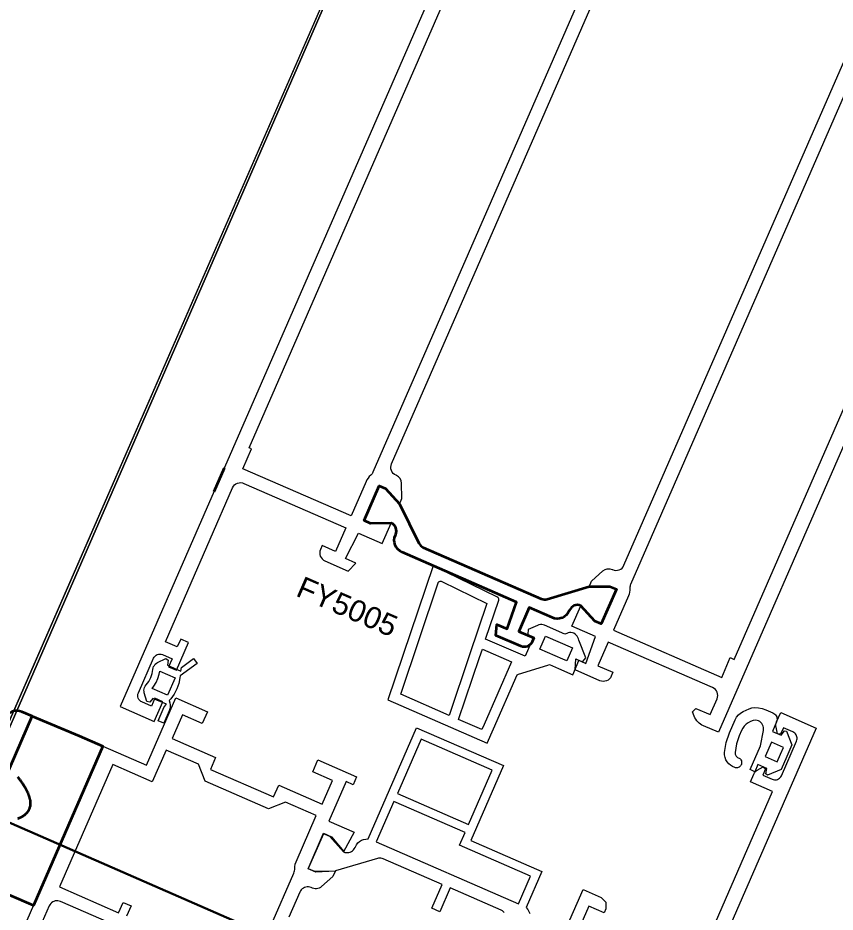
# Model space of a CAD drawing. Header units: millimetres. Extents: x -37281 to 954596, y -59787 to 956680.
# Drawn here: x 872562 to 872656.8, y -8608.7 to -8504.9 of the extents above; entities that cross this region are included whole.
import ezdxf
from ezdxf.enums import TextEntityAlignment as Align

# ---------------------------------------------------------------- set-up
doc = ezdxf.new("R2010")
doc.units = ezdxf.units.MM
doc.header["$MEASUREMENT"] = 0
doc.linetypes.add('Dot & Dashed', pattern=[670.277762, 352.777767, -176.388884, 0, -141.111112])
for name, color, linetype, lineweight in [('0_Pen_No__2', 8, 'Continuous', 15), ('0_Pen_No__6', 7, 'Continuous', 35), ('0_Pen_No__7', 7, 'Continuous', 35), ('0_Pen_No__9', 7, 'Continuous', 13), ('New_A-20-M_Roof_Pen_No__93', 8, 'Continuous', 13), ('New_A-25-M_Curtain_Wall_Pen_No__90', 8, 'Continuous', 20), ('New_A-25-M_Wall_Ext_Pen_No__87', 8, 'Continuous', 20), ('New_ArchiCAD Windows_Pen_No__3', 7, 'Continuous', 18)]:
    doc.layers.add(name, color=color, linetype=linetype, lineweight=lineweight)
for name, color, linetype, lineweight, true_color in [('0_Pen_No__40', 7, 'Continuous', 35, 0x2a2a2a), ('A-15-MG_Structural_Grid_Pen_No__163', 7, 'Continuous', 0, 0x750077), ('New_A-25-M_Curtain_Wall_Pen_No__69', 7, 'Continuous', 20, 0x606060), ('New_ArchiCAD Windows_Pen_No__23', 7, 'Continuous', 30, 0x2a2a2a)]:
    doc.layers.add(name, color=color, linetype=linetype, lineweight=lineweight, true_color=true_color)
for name, color, linetype in [('A-15-MG_Structural_Grid', 7, 'Continuous'), ('New_A-20-M_Roof', 7, 'Continuous'), ('New_A-25-M_Curtain_Wall', 7, 'Continuous'), ('New_A-25-M_Wall_Ext', 7, 'Continuous'), ('New_ArchiCAD Windows', 7, 'Continuous')]:
    doc.layers.add(name, color=color, linetype=linetype)
doc.styles.add('GENERATED_STYLE_3', font='')
doc.styles.add('GENERATED_STYLE_4', font='')
doc.styles.get('GENERATED_STYLE_3').set_extended_font_data('Arial')
doc.styles.get('GENERATED_STYLE_4').set_extended_font_data('Swis721 BT')

# ---------------------------------------------------------------- blocks, each defined once
blk = doc.blocks.new('Wall_243_2', base_point=(874395.1, -4631.3))
at = {"layer": 'New_A-25-M_Wall_Ext_Pen_No__87', "linetype": 'Continuous', "flags": 128}
blk.add_lwpolyline([(874303.43, -4591.33), (866444.97, -22613.27)], dxfattribs=at)
blk = doc.blocks.new('Wall_245_2', base_point=(874285.09, -4632.6))
at = {"layer": 'New_A-25-M_Wall_Ext_Pen_No__87', "linetype": 'Continuous', "flags": 128}
blk.add_lwpolyline([(869174.27, -16353.33), (874285.09, -4632.6)], dxfattribs=at)
blk = doc.blocks.new('Triple Window 19_2')
at = {"layer": 'New_ArchiCAD Windows_Pen_No__23', "linetype": 'Continuous'}
blk.add_line((662.5, -190), (662.5, 0), dxfattribs=at)
at = {"layer": 'New_ArchiCAD Windows_Pen_No__3', "linetype": 'Continuous'}
blk.add_line((-182, 0), (662.5, 0), dxfattribs=at)
blk = doc.blocks.new('Wall_353_2', base_point=(874468.42, -4712.54))
at = {"layer": 'New_ArchiCAD Windows', "color": 251, "linetype": 'Continuous', "lineweight": 20, "true_color": 0x606060, "xscale": -1, "zscale": 1000, "rotation": 66.44041158399281}
blk.add_blockref('Triple Window 19_2', (872821.46, -7989.17), dxfattribs=at)
blk = doc.blocks.new('Morph_2_2', base_point=(864302.5, 0))
at = {"layer": 'New_A-20-M_Roof_Pen_No__93', "linetype": 'Continuous', "flags": 128}
blk.add_lwpolyline([(866367.03, -22792.01), (874315.32, -4564.06)], dxfattribs=at)
blk = doc.blocks.new('Standard grid marker')
at = {"layer": 'A-15-MG_Structural_Grid_Pen_No__163', "linetype": 'Continuous'}
blk.add_circle((31225.95, 0), 500, dxfattribs=at)
at = {"layer": 'A-15-MG_Structural_Grid_Pen_No__163', "style": 'GENERATED_STYLE_4'}
for tag, p in [('AC_MarkerText_1_0', (-500, 41.18)), ('AC_MarkerText_1_1', (31225.95, 41.18))]:
    blk.add_attdef(tag, text='', height=350, rotation=90, dxfattribs=at).set_placement(p, align=Align.MIDDLE_CENTER)
blk = doc.blocks.new('Beam_8_2', base_point=(874303.43, -4591.33))
at = {"layer": 'New_A-25-M_Curtain_Wall_Pen_No__69', "linetype": 'Dot & Dashed'}
blk.add_line((874303.43, -4591.33), (866444.97, -22613.27), dxfattribs=at)
at = {"layer": 'New_A-25-M_Curtain_Wall_Pen_No__90', "linetype": 'Continuous'}
blk.add_line((874303.43, -4591.33), (866444.97, -22613.27), dxfattribs=at)

msp = doc.modelspace()

# ---------------------------------------------------------------- linework, layer by layer
at = {"layer": '0_Pen_No__2', "linetype": 'Continuous', "flags": 128}
for points in [[(872637.8, -8438.2), (872573.85, -8584.86), (872577.79, -8586.58), (872578.79, -8584.29), (872577.88, -8583.89), (872577.48, -8584.8), (872576.38, -8584.32, -0.414214), (872575.96, -8583.27), (872577.72, -8579.24, -0.414214), (872578.77, -8578.82), (872579.87, -8579.3), (872579.47, -8580.22), (872580.39, -8580.62), (872581.79, -8577.41), (872580.87, -8577.01), (872580.47, -8577.93), (872579.1, -8577.33), (872586.89, -8559.45, -0.414214), (872588.21, -8558.94), (872600.03, -8564.09), (872598.83, -8566.84), (872597.28, -8566.16), (872597.08, -8566.62, 0.414214), (872597.59, -8567.94), (872600.3, -8569.12), (872601.18, -8568.19), (872599.98, -8567.67), (872601.5, -8564.73), (872604.25, -8565.93), (872605.29, -8563.55), (872602.87, -8563.59), (872602.14, -8563.27), (872603.9, -8559.23), (872604.63, -8559.55), (872606.25, -8561.35), (872606.53, -8560.71), (872606.5, -8558.93, 0.294108), (872605.9, -8558.03), (872605.85, -8558.01, -0.414214), (872605.33, -8556.69), (872638.59, -8480.43, -0.414214)], [(872667.96, -8490.88, 0.112281), (872667.7, -8491.23), (872633.06, -8570.67, 0.112281), (872632.97, -8571.11, -0.112281), (872632.8, -8572), (872631.07, -8575.99), (872643.62, -8581.46), (872644.62, -8579.17), (872645.08, -8579.37), (872682.25, -8494.12), (872681.8, -8493.92), (872682.79, -8491.63), (872671.11, -8486.54)], [(872687.21, -8487.01), (872643.24, -8587.84), (872641.5, -8587.09, -0.198912), (872640.44, -8585.98), (872640.23, -8585.45), (872640.63, -8585.07), (872642.28, -8585.79), (872643.08, -8583.96, 0.414214), (872642.57, -8582.64), (872630.47, -8577.36), (872629.27, -8580.11), (872631.01, -8580.87), (872630.81, -8581.33, -0.414214), (872629.49, -8581.85), (872626.61, -8580.59), (872626.69, -8579.31), (872627.88, -8579.84), (872629, -8576.72), (872626.25, -8575.52), (872627.29, -8573.14), (872628.91, -8574.94), (872629.64, -8575.26), (872631.4, -8571.22), (872630.66, -8570.9), (872628.25, -8570.94), (872628.53, -8570.3), (872629.85, -8569.11, -0.294108), (872630.91, -8568.94), (872630.97, -8568.96, 0.414214), (872632.28, -8568.45), (872665.54, -8492.18, 0.414214)]]:
    msp.add_lwpolyline(points, format="xyb", dxfattribs=at)
msp.add_lwpolyline([(872638.47, -8472.3), (872639.8, -8472.89), (872638.07, -8476.87, 0.112281), (872637.9, -8477.77, -0.112281), (872637.81, -8478.2), (872603.17, -8557.64, -0.112281), (872602.91, -8558, 0.112281), (872602.37, -8558.73), (872600.63, -8562.72), (872588.08, -8557.24), (872589.07, -8554.95), (872588.8, -8554.83), (872625.97, -8469.58), (872626.25, -8469.7), (872627.25, -8467.41)], format="xyb", close=True, dxfattribs=at)
for points in [[(872562.66, -8610.52), (872571.85, -8589.44), (872576.89, -8591.64), (872580.29, -8583.85), (872583.96, -8585.45), (872583.36, -8586.82), (872581.07, -8585.82)], [(872581.07, -8585.82), (872579.87, -8588.57), (872584.91, -8590.77), (872584.31, -8592.15)], [(872641.84, -8612.32), (872649.52, -8594.72), (872646.95, -8593.6), (872647.34, -8592.7), (872647.42, -8592.56), (872647.51, -8592.44), (872647.62, -8592.33), (872647.74, -8592.24), (872648.42, -8591.83), (872648.7, -8592.08), (872648.38, -8592.81), (872649.48, -8593.29), (872649.6, -8593.33), (872649.73, -8593.36), (872649.85, -8593.36), (872649.98, -8593.34), (872650.1, -8593.3), (872650.21, -8593.25), (872650.31, -8593.18), (872650.4, -8593.09), (872650.48, -8592.99), (872650.54, -8592.88), (872652.3, -8588.85), (872652.34, -8588.73), (872652.36, -8588.6), (872652.36, -8588.48), (872652.34, -8588.35), (872652.31, -8588.23), (872652.25, -8588.12), (872652.18, -8588.02), (872652.09, -8587.93), (872651.99, -8587.85), (872651.88, -8587.79), (872650.78, -8587.31), (872650.46, -8588.05), (872650.08, -8588.01), (872649.93, -8587.23), (872649.91, -8587.08), (872649.91, -8586.92), (872649.94, -8586.77), (872649.99, -8586.63), (872650.47, -8585.54), (872654.59, -8587.34), (872623.01, -8659.75)], [(872618.39, -8608.74), (872618.29, -8608.64), (872618.18, -8608.56), (872618.05, -8608.5), (872612.13, -8605.91), (872610.93, -8608.66), (872610.01, -8608.26), (872611.21, -8605.51), (872604.37, -8602.53), (872604.24, -8602.48), (872604.1, -8602.45), (872603.96, -8602.45), (872603.82, -8602.46), (872603.68, -8602.49), (872598.81, -8603.92), (872598.79, -8603.97), (872596.56, -8604.09), (872595.64, -8603.69), (872597.44, -8599.56), (872598.36, -8599.96), (872599.79, -8601.68), (872599.77, -8601.72), (872599.92, -8601.78), (872600.07, -8601.8), (872600.23, -8601.81), (872600.39, -8601.78), (872600.54, -8601.74), (872600.68, -8601.67), (872600.81, -8601.58), (872600.92, -8601.47), (872601.01, -8601.35), (872601.09, -8601.21), (872601.13, -8601.12), (872601.25, -8600.89), (872601.41, -8600.68), (872601.61, -8600.51), (872601.83, -8600.37), (872602.08, -8600.28), (872602.33, -8600.23), (872602.62, -8600.19), (872608.24, -8587.31), (872618.32, -8591.7), (872614.52, -8600.41)], [(872591.34, -8610.3), (872594, -8604.19), (872594.05, -8604.05), (872594.08, -8603.91), (872594.09, -8603.76), (872594.1, -8603.45), (872594.15, -8603.15), (872594.25, -8602.87), (872596.59, -8597.5), (872593.02, -8595.94), (872591.04, -8596.72), (872583.71, -8593.52), (872582.94, -8591.55), (872579.18, -8589.91), (872577.58, -8593.57), (872572.99, -8591.58), (872566.8, -8605.78), (872573.67, -8608.78), (872574.19, -8607.59), (872575.11, -8607.99), (872574.59, -8609.18)], [(872584.31, -8592.15), (872591.64, -8595.34), (872592.24, -8593.97), (872597.28, -8596.17), (872598.48, -8593.42), (872596.19, -8592.42), (872596.79, -8591.04), (872601.28, -8593), (872600.88, -8593.92), (872600.06, -8593.56), (872598.06, -8598.14), (872600.99, -8599.42), (872599.77, -8601.72), (872598.15, -8599.93), (872597.42, -8599.61), (872595.66, -8603.64), (872596.39, -8603.96), (872598.81, -8603.92), (872598.53, -8604.57), (872597.21, -8605.75), (872597.08, -8605.85), (872596.94, -8605.93), (872596.79, -8605.98), (872596.62, -8606.01), (872596.46, -8606.01), (872596.3, -8605.98), (872596.15, -8605.93), (872596, -8605.86), (872595.85, -8605.81), (872595.7, -8605.78), (872595.54, -8605.78), (872595.39, -8605.8), (872595.24, -8605.85), (872595.1, -8605.92), (872594.97, -8606.01), (872594.85, -8606.12), (872594.76, -8606.24), (872594.69, -8606.38), (872593.41, -8609.31)], [(872651.19, -8590.64), (872650.52, -8592.17), (872648.92, -8592.8), (872648.74, -8592.66), (872648.84, -8592.03), (872647.83, -8591.59)], [(872613.85, -8599.46), (872605.6, -8595.87), (872603.56, -8600.54), (872620.06, -8607.74), (872621.46, -8604.53), (872613.21, -8600.93)], [(872613.21, -8600.93), (872613.85, -8599.46)], [(872614.52, -8600.41), (872622.77, -8604.01)], [(872622.77, -8604.01), (872620.95, -8608.19), (872621.12, -8608.42), (872621.26, -8608.64), (872621.36, -8608.89)], [(872625.74, -8610.21), (872627.54, -8606.09), (872629.65, -8607.01), (872630.18, -8607.56), (872630.17, -8608.32), (872629.97, -8608.78), (872628.22, -8608.02), (872627.03, -8610.77)], [(872579.03, -8612.76), (872566.93, -8607.48), (872566.78, -8607.43), (872566.63, -8607.4), (872566.47, -8607.4), (872566.32, -8607.42), (872566.17, -8607.46), (872566.03, -8607.53), (872565.9, -8607.62), (872565.79, -8607.73), (872565.69, -8607.86), (872565.62, -8608), (872564.82, -8609.83)]]:
    msp.add_lwpolyline(points, dxfattribs=at)
msp.add_lwpolyline([(872614.25, -8598.55), (872617.01, -8592.22), (872608.76, -8588.62), (872606, -8594.95)], close=True, dxfattribs=at)
at = {"layer": '0_Pen_No__40', "linetype": 'Continuous'}
msp.add_line((872585.92, -8557.19), (872584.72, -8559.94), dxfattribs=at)
at = {"layer": '0_Pen_No__6', "linetype": 'Continuous', "flags": 128}
msp.add_lwpolyline([(872628.26, -8570.92), (872630.66, -8570.9), (872631.4, -8571.22), (872629.64, -8575.26), (872628.91, -8574.94), (872627.29, -8573.14, 0.414214), (872625.97, -8573.66), (872625.93, -8573.75, -0.414214), (872623.96, -8574.53), (872621.3, -8573.37), (872620.1, -8576.12), (872621.84, -8576.88), (872621.64, -8577.33, -0.414214), (872620.33, -8577.85), (872617.44, -8576.59), (872617.52, -8575.32), (872618.72, -8575.84), (872619.83, -8572.73), (872606.54, -8566.93, -0.414214), (872605.77, -8564.96), (872605.81, -8564.86, 0.414214), (872605.29, -8563.55), (872602.87, -8563.59), (872602.14, -8563.27), (872603.9, -8559.23), (872604.63, -8559.55), (872606.26, -8561.33), (872608.51, -8565.9, 0.176327), (872609.01, -8566.37), (872622.69, -8572.34, 0.176327), (872623.38, -8572.38)], format="xyb", close=True, dxfattribs=at)
at = {"layer": '0_Pen_No__7', "linetype": 'Continuous', "flags": 128}
for points in [[(872555.66, -8604.31), (872563.65, -8585.98), (872569.1, -8588.24), (872571.85, -8589.44), (872563.78, -8607.96), (872561.03, -8606.76)], [(872561.97, -8597.85), (872562.01, -8597.83), (872562.05, -8597.82), (872562.09, -8597.8), (872562.13, -8597.78), (872562.17, -8597.77), (872562.21, -8597.75), (872562.25, -8597.73), (872562.29, -8597.71), (872562.32, -8597.69), (872562.36, -8597.68), (872562.4, -8597.66), (872562.44, -8597.64), (872562.47, -8597.62), (872562.51, -8597.6), (872562.55, -8597.57), (872562.58, -8597.55), (872562.62, -8597.53), (872562.65, -8597.51), (872562.69, -8597.48), (872562.72, -8597.46), (872562.75, -8597.44), (872562.79, -8597.41), (872562.82, -8597.39), (872562.85, -8597.36), (872562.88, -8597.33), (872562.91, -8597.31), (872562.94, -8597.28), (872562.97, -8597.25), (872563, -8597.22), (872563.03, -8597.19), (872563.05, -8597.16), (872563.07, -8597.15), (872563.08, -8597.13), (872563.09, -8597.12), (872563.11, -8597.1), (872563.12, -8597.08), (872563.13, -8597.07), (872563.14, -8597.05), (872563.16, -8597.04), (872563.17, -8597.02), (872563.18, -8597), (872563.19, -8596.99), (872563.2, -8596.97), (872563.21, -8596.95), (872563.23, -8596.93), (872563.24, -8596.91), (872563.25, -8596.9), (872563.26, -8596.88), (872563.27, -8596.86), (872563.28, -8596.84), (872563.29, -8596.82), (872563.3, -8596.8), (872563.31, -8596.78), (872563.31, -8596.76), (872563.32, -8596.74), (872563.33, -8596.72), (872563.34, -8596.7), (872563.35, -8596.68), (872563.36, -8596.66), (872563.36, -8596.64), (872563.37, -8596.62), (872563.38, -8596.6), (872563.38, -8596.58), (872563.39, -8596.56), (872563.39, -8596.54), (872563.4, -8596.52), (872563.41, -8596.5), (872563.41, -8596.48), (872563.41, -8596.46), (872563.42, -8596.44), (872563.42, -8596.42), (872563.43, -8596.4), (872563.43, -8596.38), (872563.43, -8596.36), (872563.44, -8596.34), (872563.44, -8596.32), (872563.44, -8596.3), (872563.44, -8596.28), (872563.45, -8596.26), (872563.45, -8596.22), (872563.45, -8596.18), (872563.45, -8596.14), (872563.45, -8596.1), (872563.45, -8596.06), (872563.45, -8596.02), (872563.45, -8595.98), (872563.45, -8595.94), (872563.45, -8595.9), (872563.44, -8595.86), (872563.44, -8595.82), (872563.43, -8595.77), (872563.43, -8595.73), (872563.42, -8595.69), (872563.41, -8595.65), (872563.4, -8595.61), (872563.39, -8595.57), (872563.38, -8595.53), (872563.37, -8595.49), (872563.36, -8595.45), (872563.35, -8595.41), (872563.34, -8595.37), (872563.33, -8595.32), (872563.31, -8595.28), (872563.3, -8595.24), (872563.29, -8595.2), (872563.27, -8595.16), (872563.26, -8595.12), (872563.24, -8595.08), (872563.23, -8595.04), (872563.21, -8595), (872563.19, -8594.96), (872563.17, -8594.92), (872563.16, -8594.88), (872563.14, -8594.84), (872563.12, -8594.8), (872563.1, -8594.76), (872563.08, -8594.72), (872563.06, -8594.68), (872563.04, -8594.64), (872563.02, -8594.6), (872563, -8594.56), (872562.98, -8594.52), (872562.96, -8594.48), (872562.94, -8594.44), (872562.92, -8594.4), (872562.89, -8594.36), (872562.87, -8594.32), (872562.85, -8594.28), (872562.83, -8594.24), (872562.8, -8594.2), (872562.78, -8594.17), (872562.76, -8594.13), (872562.73, -8594.09), (872562.71, -8594.05), (872562.68, -8594.01), (872562.64, -8593.94), (872562.59, -8593.86), (872562.54, -8593.79), (872562.49, -8593.72), (872562.46, -8593.68), (872562.44, -8593.65), (872562.39, -8593.58), (872562.34, -8593.51), (872562.29, -8593.44), (872562.24, -8593.37), (872562.18, -8593.3), (872562.13, -8593.23), (872562.08, -8593.16), (872562.02, -8593.09), (872561.97, -8593.03)]]:
    msp.add_lwpolyline(points, dxfattribs=at)
msp.add_lwpolyline([(872561.04, -8591.97), (872563.65, -8585.98), (872562.46, -8585.46, 0.414214), (872560.49, -8586.23)], format="xyb", dxfattribs=at)
at = {"layer": '0_Pen_No__9', "linetype": 'Continuous', "flags": 128}
for points in [[(872624.69, -8580.44), (872626.34, -8581.16), (872627.06, -8579.51), (872627.51, -8579.61), (872627.86, -8579.21), (872627.05, -8577.15), (872627.02, -8576.98), (872626.95, -8576.82), (872626.86, -8576.67), (872626.75, -8576.55), (872626.62, -8576.44), (872626.47, -8576.35), (872626.31, -8576.3), (872626.14, -8576.27), (872625.97, -8576.27), (872625.8, -8576.3), (872625.64, -8576.36), (872625.43, -8576.45), (872623.08, -8575.42), (872622.92, -8575.37), (872622.76, -8575.34), (872622.59, -8575.34), (872622.42, -8575.37), (872622.27, -8575.43), (872621.17, -8575.92), (872621.13, -8576.45), (872621.76, -8576.87), (872620.83, -8579.02), (872616.24, -8577.02), (872617.76, -8572.51), (872617.77, -8572.47), (872617.77, -8572.42), (872617.77, -8572.37), (872617.76, -8572.33), (872617.74, -8572.28), (872617.71, -8572.24), (872617.68, -8572.2), (872617.64, -8572.17), (872617.6, -8572.15), (872610.14, -8568.5), (872604.91, -8584.08), (872616.43, -8589.11), (872617.15, -8587.45)], [(872615.52, -8579.16), (872615.86, -8578.17), (872619.25, -8579.64), (872616.07, -8586.92)], [(872616.07, -8586.92), (872615.81, -8587.53), (872613.11, -8586.35), (872615.52, -8579.16)], [(872617.15, -8587.45), (872619.88, -8581.18), (872620.06, -8581.1), (872623.46, -8580.03), (872623.64, -8579.98), (872624.69, -8580.44)], [(872647.83, -8591.59), (872647.47, -8592.41), (872646.92, -8592.17), (872648.12, -8589.42), (872648.46, -8587.61), (872648.47, -8587.44), (872648.46, -8587.27), (872648.42, -8587.11), (872648.36, -8586.96), (872648.27, -8586.82), (872648.16, -8586.69), (872648.03, -8586.59), (872647.88, -8586.51), (872647.72, -8586.46), (872647.56, -8586.43), (872647.26, -8586.48), (872646.97, -8586.58), (872646.7, -8586.72), (872646.46, -8586.89), (872646.24, -8587.11), (872646.06, -8587.35), (872645.92, -8587.62), (872645.65, -8588.24), (872645.33, -8589.19), (872645.17, -8590.18), (872645.17, -8590.28), (872645.18, -8590.37), (872645.21, -8590.46), (872645.26, -8590.55), (872645.31, -8590.62), (872645.38, -8590.69), (872645.46, -8590.75), (872645.55, -8590.79), (872645.64, -8590.83), (872645.72, -8590.89), (872645.79, -8590.97), (872645.85, -8591.05), (872645.9, -8591.15), (872645.92, -8591.25), (872645.93, -8591.35), (872645.92, -8591.46), (872645.9, -8591.56), (872645.85, -8591.65), (872645.8, -8591.74), (872645.72, -8591.81), (872645.64, -8591.87), (872645.55, -8591.92), (872645.45, -8591.95), (872645.34, -8591.96), (872645.24, -8591.95), (872645.14, -8591.93), (872644.88, -8591.82), (872644.64, -8591.67), (872644.43, -8591.48), (872644.25, -8591.26), (872644.11, -8591.02), (872644.01, -8590.75), (872643.96, -8590.47), (872643.96, -8590.19), (872644.15, -8589.02), (872644.53, -8587.9), (872645.18, -8586.39), (872645.35, -8586.09), (872645.56, -8585.83), (872645.81, -8585.6), (872646.1, -8585.42), (872646.79, -8585.1), (872647.11, -8585.01), (872647.45, -8584.97), (872647.89, -8584.99), (872648.32, -8585.07), (872648.73, -8585.22), (872649.57, -8585.59), (872649.68, -8585.64), (872649.78, -8585.72), (872649.87, -8585.81), (872649.94, -8585.91), (872650, -8586.03), (872650.03, -8586.15), (872650.05, -8586.27), (872650.05, -8586.4), (872650.03, -8586.52), (872649.99, -8586.64), (872649.51, -8587.74), (872650.51, -8588.18), (872650.91, -8587.68), (872651.14, -8587.72), (872651.77, -8589.31), (872651.19, -8590.64)]]:
    msp.add_lwpolyline(points, dxfattribs=at)
for points in [[(872614.37, -8578.84), (872612.01, -8585.87), (872606.39, -8583.42), (872610.73, -8570.5), (872610.75, -8570.46), (872610.78, -8570.41), (872610.81, -8570.38), (872610.85, -8570.34), (872610.9, -8570.32), (872610.95, -8570.31), (872611, -8570.3), (872611.05, -8570.3), (872611.1, -8570.31), (872611.15, -8570.33), (872616.37, -8572.88)], [(872625.2, -8579.35), (872622.53, -8578.18), (872623.19, -8576.67), (872626.31, -8578.03), (872625.65, -8579.54)], [(872579.71, -8583.96), (872579.55, -8584.16), (872579.61, -8584.4), (872579.65, -8584.64), (872579.65, -8584.88), (872579.61, -8585.12), (872579.53, -8585.35), (872578.91, -8586.77), (872578.27, -8586.49), (872578.96, -8584.9), (872579.22, -8584.58), (872577.65, -8583.9), (872577.3, -8584.34), (872576.95, -8584.28), (872576.65, -8583.27), (872576.62, -8583.11), (872576.61, -8582.94), (872576.63, -8582.78), (872576.68, -8582.62), (872576.76, -8582.47), (872576.86, -8582.33), (872577.16, -8581.93), (872577.39, -8581.49), (872577.55, -8581.02), (872577.64, -8580.53), (872577.67, -8580.37), (872577.73, -8580.21), (872577.82, -8580.07), (872577.92, -8579.94), (872578.05, -8579.83), (872578.19, -8579.74), (872579.13, -8579.27), (872579.42, -8579.48), (872579.33, -8580.05), (872580.9, -8580.73), (872580.96, -8580.32), (872582.35, -8579.29), (872582.77, -8579.85), (872580.81, -8581.3), (872580.78, -8581.51), (872580.64, -8582.17), (872580.41, -8582.81), (872580.1, -8583.41)], [(872577.56, -8582.77), (872577.76, -8582.47), (872578.02, -8582.04), (872578.22, -8581.58), (872578.36, -8581.1), (872578.44, -8580.75), (872580.21, -8581.52), (872579.34, -8583.54)], [(872650.43, -8590.37), (872650.77, -8589.6), (872649.39, -8589), (872648.67, -8590.65), (872650.05, -8591.25)]]:
    msp.add_lwpolyline(points, close=True, dxfattribs=at)

# ---------------------------------------------------------------- block references
at = {"layer": 'A-15-MG_Structural_Grid', "color": 8, "linetype": 'Continuous', "lineweight": 15, "zscale": 1000, "rotation": 246.440411583993}
msp.add_blockref('Standard grid marker', (884817.18, 19955.36), dxfattribs=at)
at = {"layer": 'New_A-20-M_Roof', "linetype": 'Continuous', "lineweight": 0}
msp.add_blockref('Morph_2_2', (864302.5, 0), dxfattribs=at)
at = {"layer": 'New_A-25-M_Curtain_Wall', "color": 8, "lineweight": 20}
msp.add_blockref('Beam_8_2', (874303.43, -4591.33), dxfattribs=at)
at = {"layer": 'New_A-25-M_Wall_Ext', "color": 250, "lineweight": 50, "true_color": 0x2a2a2a}
for name, p in [('Wall_245_2', (874285.09, -4632.6)), ('Wall_353_2', (874468.42, -4712.54)), ('Wall_243_2', (874395.1, -4631.3))]:
    msp.add_blockref(name, p, dxfattribs=at)

# ---------------------------------------------------------------- texts
at = {"layer": '0_Pen_No__7', "linetype": 'Continuous', "insert": (872594.08, -8571.98), "char_height": 2.5, "attachment_point": 7, "rotation": 336.4404, "style": 'GENERATED_STYLE_3'}
msp.add_mtext('\\A1;{\\fArial|b0|i0|c0|p34;FY5005}', dxfattribs=at)

doc.saveas('drawing.dxf')
